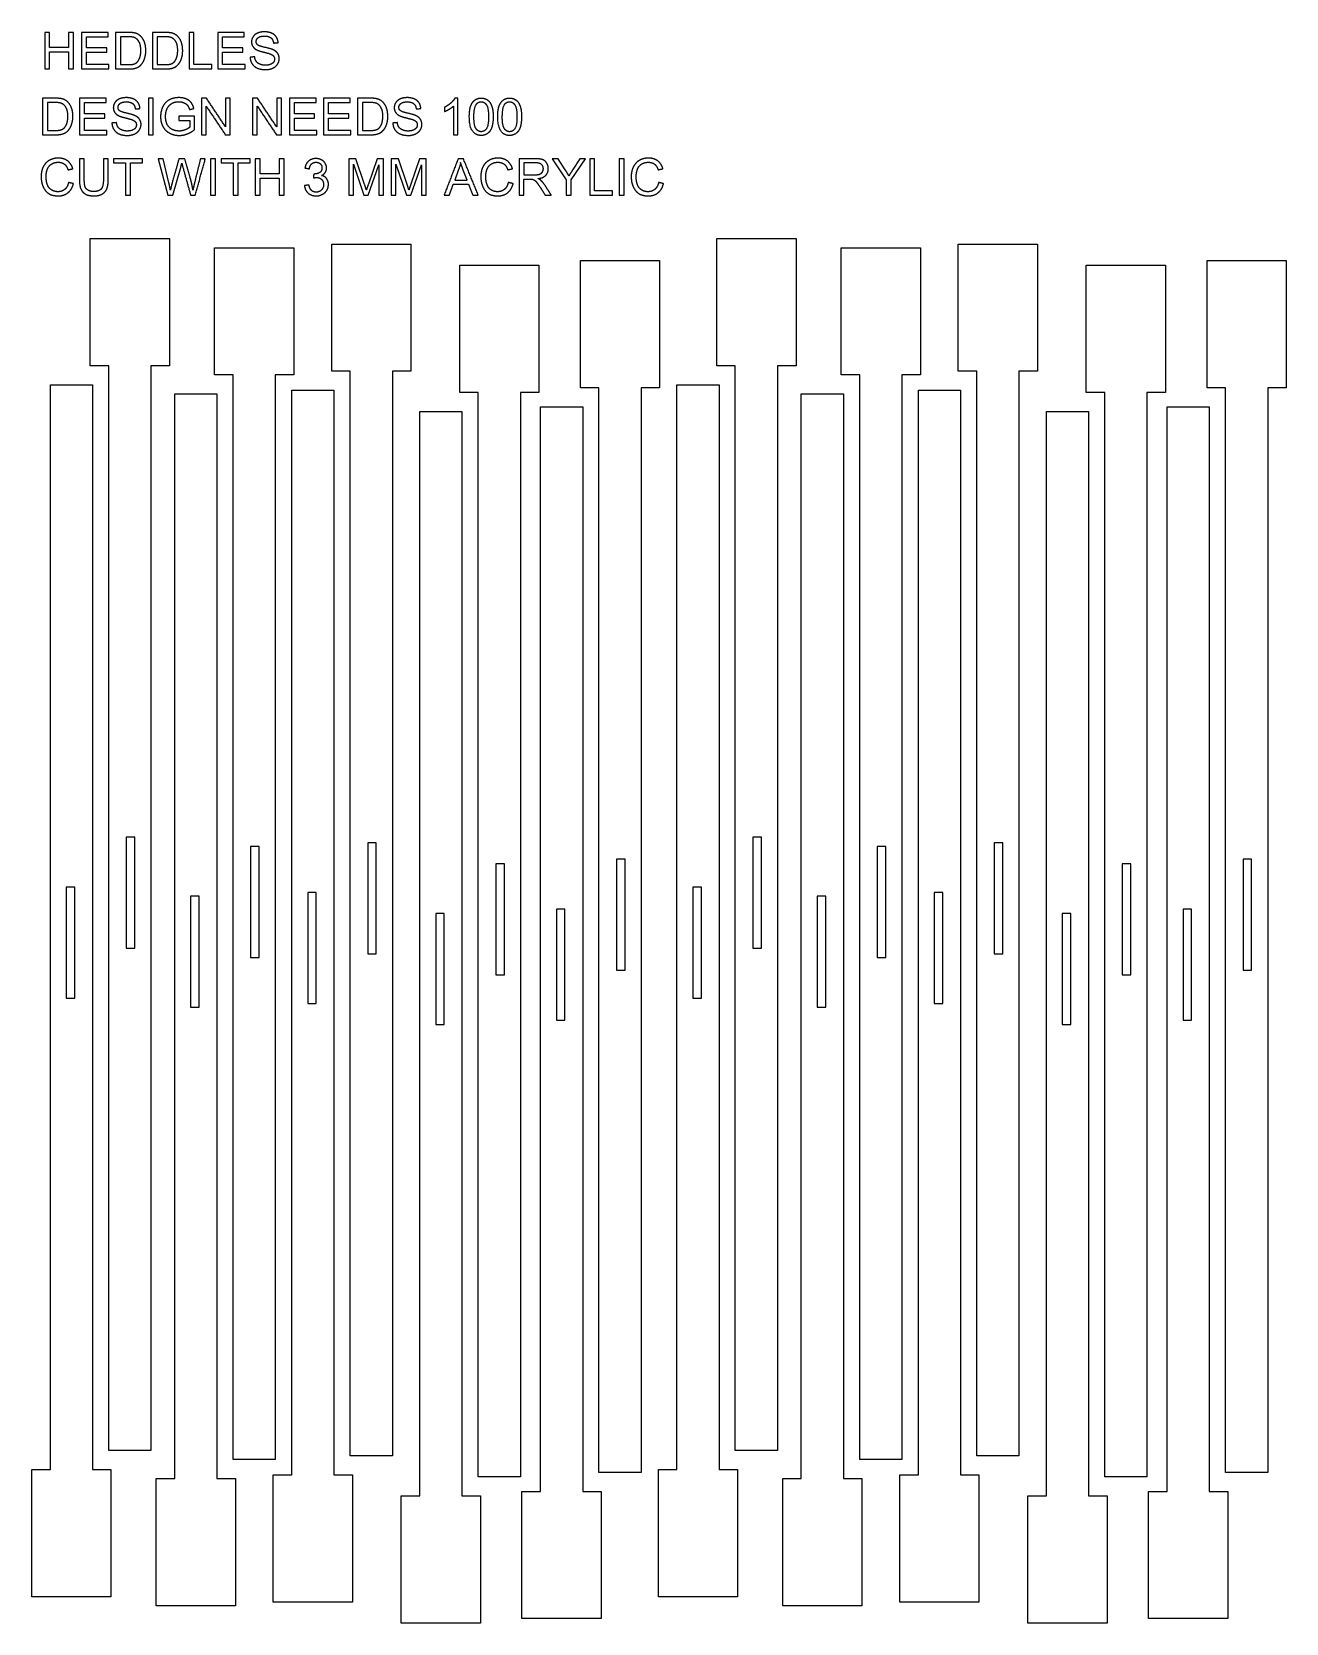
# Model space of a CAD drawing. Header units: millimetres. Extents: x -97 to 74, y -110 to 108.
import ezdxf

# ---------------------------------------------------------------- set-up
doc = ezdxf.new("R2010")
doc.units = ezdxf.units.MM
doc.layers.add('Layer 01', color=12, linetype='Continuous', true_color=0xc80000)
doc.layers.add('Layer 03', color=5, linetype='Continuous', true_color=0x0000ff)

msp = doc.modelspace()

# ---------------------------------------------------------------- linework, layer by layer
at = {"layer": 'Layer 01'}
for p, q in [((-83.86, 107.82), (-85.58, 107.82)), ((-85.58, 107.82), (-85.58, 102.83)), ((-83.87, 107.23), (-84.92, 107.23)), ((-84.92, 107.23), (-84.92, 103.42)), ((-78.82, 107.82), (-80.54, 107.82)), ((-80.54, 107.82), (-80.54, 102.83)), ((-78.83, 107.23), (-79.88, 107.23)), ((-79.88, 107.23), (-79.88, 103.42)), ((-85.58, 102.83), (-83.78, 102.83)), ((-84.92, 103.42), (-83.86, 103.42)), ((-80.54, 102.83), (-78.74, 102.83)), ((-79.88, 103.42), (-78.82, 103.42)), ((-93.83, 98.83), (-95.55, 98.83)), ((-95.55, 98.83), (-95.55, 93.83)), ((-93.84, 98.24), (-94.89, 98.24)), ((-94.89, 98.24), (-94.89, 94.42)), ((-50.78, 98.83), (-52.5, 98.83)), ((-52.5, 98.83), (-52.5, 93.83)), ((-50.79, 98.24), (-51.84, 98.24)), ((-51.84, 98.24), (-51.84, 94.42)), ((-38.8, 98.85), (-39.2, 98.85)), ((-38.8, 93.83), (-38.8, 98.85)), ((-74.81, 96.38), (-76.92, 96.38)), ((-76.92, 96.38), (-76.92, 95.79)), ((-76.92, 95.79), (-75.45, 95.79)), ((-75.45, 95.79), (-75.45, 94.86)), ((-74.81, 94.52), (-74.81, 96.38)), ((-39.41, 97.74), (-39.41, 93.83)), ((-95.55, 93.83), (-93.75, 93.83)), ((-94.89, 94.42), (-93.83, 94.42)), ((-52.5, 93.83), (-50.7, 93.83)), ((-51.84, 94.42), (-50.77, 94.42)), ((-39.41, 93.83), (-38.8, 93.83)), ((-86.59, 90.55), (-87.25, 90.55)), ((-87.25, 90.55), (-87.25, 87.67)), ((-86.59, 87.67), (-86.59, 90.55)), ((-79.06, 90.55), (-79.74, 90.55)), ((-79.74, 90.55), (-78.42, 85.56)), ((-78.3, 87.28), (-79.06, 90.55)), ((-77.74, 85.56), (-76.68, 89.37)), ((-52.72, 90.55), (-53.72, 90.55)), ((-53.72, 90.55), (-53.72, 85.56)), ((-53.08, 85.56), (-53.08, 89.81)), ((-53.08, 89.81), (-51.63, 85.56)), ((-51.54, 87.02), (-52.72, 90.55)), ((-51.04, 85.56), (-49.58, 89.74)), ((-49.84, 90.55), (-51.03, 87.08)), ((-48.95, 90.55), (-49.84, 90.55)), ((-49.58, 89.74), (-49.58, 85.56)), ((-48.95, 85.56), (-48.95, 90.55)), ((-46.91, 90.55), (-47.9, 90.55)), ((-47.9, 90.55), (-47.9, 85.56)), ((-47.26, 85.56), (-47.26, 89.81)), ((-47.26, 89.81), (-45.82, 85.56)), ((-45.72, 87.02), (-46.91, 90.55)), ((-44.02, 90.55), (-45.22, 87.08)), ((-45.22, 85.56), (-43.77, 89.74)), ((-43.13, 90.55), (-44.02, 90.55)), ((-43.77, 89.74), (-43.77, 85.56)), ((-43.13, 85.56), (-43.13, 90.55)), ((-28.2, 90.55), (-30.42, 90.55)), ((-30.42, 90.55), (-30.42, 85.56)), ((-28.18, 90), (-29.76, 90)), ((-29.76, 90), (-29.76, 88.35)), ((-25.1, 90.55), (-25.91, 90.55)), ((-25.91, 90.55), (-23.98, 87.67)), ((-24.12, 89.05), (-25.1, 90.55)), ((-23.32, 87.67), (-21.33, 90.55)), ((-22.1, 90.55), (-23.06, 89.09)), ((-21.33, 90.55), (-22.1, 90.55)), ((-38.69, 89.08), (-39.23, 87.61)), ((-39.23, 87.61), (-37.54, 87.61)), ((-37.54, 87.61), (-38.06, 88.99)), ((-29.76, 88.35), (-28.34, 88.35)), ((-29.76, 85.56), (-29.76, 87.78)), ((-29.76, 87.78), (-28.99, 87.78)), ((-23.98, 87.67), (-23.98, 85.56)), ((-23.32, 85.56), (-23.32, 87.67)), ((-78.42, 85.56), (-77.74, 85.56)), ((-53.72, 85.56), (-53.08, 85.56)), ((-51.63, 85.56), (-51.04, 85.56)), ((-49.58, 85.56), (-48.95, 85.56)), ((-47.9, 85.56), (-47.26, 85.56)), ((-45.82, 85.56), (-45.22, 85.56)), ((-43.77, 85.56), (-43.13, 85.56)), ((-30.42, 85.56), (-29.76, 85.56)), ((-23.98, 85.56), (-23.32, 85.56))]:
    msp.add_line(p, q, dxfattribs=at)
for points in [[(-94.6, 107.82), (-94.93, 107.82), (-95.26, 107.82)], [(-95.26, 107.82), (-95.26, 105.33), (-95.26, 102.83)], [(-94.6, 105.77), (-94.6, 106.8), (-94.6, 107.82)], [(-91.34, 107.82), (-91.67, 107.82), (-92, 107.82)], [(-92, 107.82), (-92, 106.8), (-92, 105.77)], [(-91.34, 102.83), (-91.34, 105.33), (-91.34, 107.82)], [(-86.61, 107.82), (-88.42, 107.82), (-90.23, 107.82)], [(-90.23, 107.82), (-90.23, 105.33), (-90.23, 102.83)], [(-89.57, 105.7), (-89.57, 106.47), (-89.57, 107.23)], [(-89.57, 107.23), (-88.09, 107.23), (-86.61, 107.23)], [(-86.61, 107.23), (-86.61, 107.53), (-86.61, 107.82)], [(-74.87, 107.82), (-75.2, 107.82), (-75.53, 107.82)], [(-75.53, 107.82), (-75.53, 105.33), (-75.53, 102.83)], [(-74.87, 103.42), (-74.87, 105.62), (-74.87, 107.82)], [(-67.99, 107.82), (-69.8, 107.82), (-71.61, 107.82)], [(-71.61, 107.82), (-71.61, 105.33), (-71.61, 102.83)], [(-70.95, 105.7), (-70.95, 106.47), (-70.95, 107.23)], [(-70.95, 107.23), (-69.47, 107.23), (-67.99, 107.23)], [(-67.99, 107.23), (-67.99, 107.53), (-67.99, 107.82)], [(-92, 105.77), (-93.3, 105.77), (-94.6, 105.77)], [(-94.6, 102.83), (-94.6, 104.01), (-94.6, 105.18)], [(-94.6, 105.18), (-93.3, 105.18), (-92, 105.18)], [(-92, 105.18), (-92, 104.01), (-92, 102.83)], [(-86.8, 105.7), (-88.18, 105.7), (-89.57, 105.7)], [(-89.57, 103.42), (-89.57, 104.27), (-89.57, 105.12)], [(-89.57, 105.12), (-88.18, 105.12), (-86.8, 105.12)], [(-86.8, 105.12), (-86.8, 105.41), (-86.8, 105.7)], [(-68.18, 105.7), (-69.56, 105.7), (-70.95, 105.7)], [(-70.95, 103.42), (-70.95, 104.27), (-70.95, 105.12)], [(-70.95, 105.12), (-69.56, 105.12), (-68.18, 105.12)], [(-68.18, 105.12), (-68.18, 105.41), (-68.18, 105.7)], [(-66.57, 104.49), (-66.88, 104.46), (-67.19, 104.43)], [(-64, 106.37), (-63.68, 106.39), (-63.36, 106.42)], [(-95.26, 102.83), (-94.93, 102.83), (-94.6, 102.83)], [(-92, 102.83), (-91.67, 102.83), (-91.34, 102.83)], [(-90.23, 102.83), (-88.36, 102.83), (-86.5, 102.83)], [(-86.5, 103.42), (-88.03, 103.42), (-89.57, 103.42)], [(-86.5, 102.83), (-86.5, 103.12), (-86.5, 103.42)], [(-75.53, 102.83), (-73.97, 102.83), (-72.41, 102.83)], [(-72.41, 103.42), (-73.64, 103.42), (-74.87, 103.42)], [(-72.41, 102.83), (-72.41, 103.12), (-72.41, 103.42)], [(-71.61, 102.83), (-69.74, 102.83), (-67.88, 102.83)], [(-67.88, 103.42), (-69.41, 103.42), (-70.95, 103.42)], [(-67.88, 102.83), (-67.88, 103.12), (-67.88, 103.42)], [(-86.89, 98.83), (-88.69, 98.83), (-90.5, 98.83)], [(-90.5, 98.83), (-90.5, 96.33), (-90.5, 93.83)], [(-89.84, 96.71), (-89.84, 97.47), (-89.84, 98.24)], [(-89.84, 98.24), (-88.36, 98.24), (-86.89, 98.24)], [(-86.89, 98.24), (-86.89, 98.53), (-86.89, 98.83)], [(-80.43, 98.83), (-80.76, 98.83), (-81.09, 98.83)], [(-81.09, 98.83), (-81.09, 96.33), (-81.09, 93.83)], [(-80.43, 93.83), (-80.43, 96.33), (-80.43, 98.83)], [(-73.16, 98.83), (-73.5, 98.83), (-73.84, 98.83)], [(-73.84, 98.83), (-73.84, 96.33), (-73.84, 93.83)], [(-70.54, 94.9), (-71.85, 96.86), (-73.16, 98.83)], [(-69.9, 98.83), (-70.22, 98.83), (-70.54, 98.83)], [(-70.54, 98.83), (-70.54, 96.86), (-70.54, 94.9)], [(-69.9, 93.83), (-69.9, 96.33), (-69.9, 98.83)], [(-66.18, 98.83), (-66.52, 98.83), (-66.86, 98.83)], [(-66.86, 98.83), (-66.86, 96.33), (-66.86, 93.83)], [(-63.56, 94.9), (-64.87, 96.86), (-66.18, 98.83)], [(-62.92, 98.83), (-63.24, 98.83), (-63.56, 98.83)], [(-63.56, 98.83), (-63.56, 96.86), (-63.56, 94.9)], [(-62.92, 93.83), (-62.92, 96.33), (-62.92, 98.83)], [(-58.18, 98.83), (-59.99, 98.83), (-61.8, 98.83)], [(-61.8, 98.83), (-61.8, 96.33), (-61.8, 93.83)], [(-61.14, 96.71), (-61.14, 97.47), (-61.14, 98.24)], [(-61.14, 98.24), (-59.66, 98.24), (-58.18, 98.24)], [(-58.18, 98.24), (-58.18, 98.53), (-58.18, 98.83)], [(-53.53, 98.83), (-55.34, 98.83), (-57.14, 98.83)], [(-57.14, 98.83), (-57.14, 96.33), (-57.14, 93.83)], [(-56.48, 96.71), (-56.48, 97.47), (-56.48, 98.24)], [(-56.48, 98.24), (-55, 98.24), (-53.53, 98.24)], [(-53.53, 98.24), (-53.53, 98.53), (-53.53, 98.83)], [(-87.07, 96.71), (-88.46, 96.71), (-89.84, 96.71)], [(-89.84, 94.42), (-89.84, 95.27), (-89.84, 96.12)], [(-89.84, 96.12), (-88.46, 96.12), (-87.07, 96.12)], [(-87.07, 96.12), (-87.07, 96.41), (-87.07, 96.71)], [(-82.89, 97.37), (-82.57, 97.39), (-82.25, 97.42)], [(-75.48, 97.27), (-75.18, 97.35), (-74.88, 97.43)], [(-73.21, 93.83), (-73.21, 95.79), (-73.21, 97.76)], [(-73.21, 97.76), (-71.89, 95.79), (-70.58, 93.83)], [(-66.22, 93.83), (-66.22, 95.79), (-66.22, 97.76)], [(-66.22, 97.76), (-64.91, 95.79), (-63.6, 93.83)], [(-58.37, 96.71), (-59.75, 96.71), (-61.14, 96.71)], [(-61.14, 94.42), (-61.14, 95.27), (-61.14, 96.12)], [(-61.14, 96.12), (-59.75, 96.12), (-58.37, 96.12)], [(-58.37, 96.12), (-58.37, 96.41), (-58.37, 96.71)], [(-53.72, 96.71), (-55.1, 96.71), (-56.48, 96.71)], [(-56.48, 94.42), (-56.48, 95.27), (-56.48, 96.12)], [(-56.48, 96.12), (-55.1, 96.12), (-53.72, 96.12)], [(-53.72, 96.12), (-53.72, 96.41), (-53.72, 96.71)], [(-44.49, 97.37), (-44.17, 97.39), (-43.86, 97.42)], [(-40.64, 97.59), (-40.64, 97.3), (-40.64, 97)], [(-90.5, 93.83), (-88.63, 93.83), (-86.77, 93.83)], [(-86.77, 94.42), (-88.3, 94.42), (-89.84, 94.42)], [(-86.77, 93.83), (-86.77, 94.12), (-86.77, 94.42)], [(-85.46, 95.49), (-85.77, 95.46), (-86.08, 95.44)], [(-81.09, 93.83), (-80.76, 93.83), (-80.43, 93.83)], [(-73.84, 93.83), (-73.52, 93.83), (-73.21, 93.83)], [(-70.58, 93.83), (-70.24, 93.83), (-69.9, 93.83)], [(-66.86, 93.83), (-66.54, 93.83), (-66.22, 93.83)], [(-63.6, 93.83), (-63.26, 93.83), (-62.92, 93.83)], [(-61.8, 93.83), (-59.93, 93.83), (-58.07, 93.83)], [(-58.07, 94.42), (-59.6, 94.42), (-61.14, 94.42)], [(-58.07, 93.83), (-58.07, 94.12), (-58.07, 94.42)], [(-57.14, 93.83), (-55.28, 93.83), (-53.41, 93.83)], [(-53.41, 94.42), (-54.95, 94.42), (-56.48, 94.42)], [(-53.41, 93.83), (-53.41, 94.12), (-53.41, 94.42)], [(-47.06, 95.49), (-47.37, 95.46), (-47.68, 95.44)], [(-89.86, 90.55), (-90.19, 90.55), (-90.52, 90.55)], [(-90.52, 90.55), (-90.52, 89.11), (-90.52, 87.67)], [(-89.86, 87.67), (-89.86, 89.11), (-89.86, 90.55)], [(-81.91, 90.55), (-83.89, 90.55), (-85.87, 90.55)], [(-85.87, 90.55), (-85.87, 90.26), (-85.87, 89.97)], [(-85.87, 89.97), (-85.04, 89.97), (-84.22, 89.97)], [(-84.22, 89.97), (-84.22, 87.76), (-84.22, 85.56)], [(-83.56, 85.56), (-83.56, 87.76), (-83.56, 89.97)], [(-83.56, 89.97), (-82.73, 89.97), (-81.91, 89.97)], [(-81.91, 89.97), (-81.91, 90.26), (-81.91, 90.55)], [(-76.92, 90.55), (-77.39, 88.87), (-77.87, 87.18)], [(-76.12, 90.55), (-76.52, 90.55), (-76.92, 90.55)], [(-76.68, 89.37), (-76.61, 89.61), (-76.53, 89.95)], [(-76.53, 89.95), (-76.51, 89.84), (-76.38, 89.37)], [(-76.38, 89.37), (-75.85, 87.46), (-75.32, 85.56)], [(-75.4, 88.03), (-75.76, 89.29), (-76.12, 90.55)], [(-73.98, 90.55), (-74.37, 88.95), (-74.77, 87.34)], [(-74.69, 85.56), (-74, 88.06), (-73.32, 90.55)], [(-73.32, 90.55), (-73.65, 90.55), (-73.98, 90.55)], [(-71.93, 90.55), (-72.26, 90.55), (-72.59, 90.55)], [(-72.59, 90.55), (-72.59, 88.06), (-72.59, 85.56)], [(-71.93, 85.56), (-71.93, 88.06), (-71.93, 90.55)], [(-67.18, 90.55), (-69.16, 90.55), (-71.14, 90.55)], [(-71.14, 90.55), (-71.14, 90.26), (-71.14, 89.97)], [(-71.14, 89.97), (-70.31, 89.97), (-69.49, 89.97)], [(-69.49, 89.97), (-69.49, 87.76), (-69.49, 85.56)], [(-68.83, 85.56), (-68.83, 87.76), (-68.83, 89.97)], [(-68.83, 89.97), (-68, 89.97), (-67.18, 89.97)], [(-67.18, 89.97), (-67.18, 90.26), (-67.18, 90.55)], [(-65.82, 90.55), (-66.15, 90.55), (-66.48, 90.55)], [(-66.48, 90.55), (-66.48, 88.06), (-66.48, 85.56)], [(-65.82, 88.5), (-65.82, 89.53), (-65.82, 90.55)], [(-62.56, 90.55), (-62.89, 90.55), (-63.22, 90.55)], [(-63.22, 90.55), (-63.22, 89.53), (-63.22, 88.5)], [(-62.56, 85.56), (-62.56, 88.06), (-62.56, 90.55)], [(-59.7, 89.28), (-59.39, 89.23), (-59.09, 89.17)], [(-38.76, 90.55), (-39.72, 88.06), (-40.68, 85.56)], [(-38.04, 90.55), (-38.4, 90.55), (-38.76, 90.55)], [(-38.42, 90.03), (-38.51, 89.55), (-38.69, 89.08)], [(-38.06, 88.99), (-38.3, 89.62), (-38.42, 90.03)], [(-36, 85.56), (-37.02, 88.06), (-38.04, 90.55)], [(-20.1, 90.55), (-20.43, 90.55), (-20.76, 90.55)], [(-20.76, 90.55), (-20.76, 88.06), (-20.76, 85.56)], [(-20.1, 86.15), (-20.1, 88.35), (-20.1, 90.55)], [(-16.08, 90.55), (-16.41, 90.55), (-16.74, 90.55)], [(-16.74, 90.55), (-16.74, 88.06), (-16.74, 85.56)], [(-16.08, 85.56), (-16.08, 88.06), (-16.08, 90.55)], [(-92.08, 89.03), (-91.76, 89.11), (-91.43, 89.18)], [(-91.35, 87.14), (-91.68, 87.23), (-92.01, 87.31)], [(-78.09, 86.26), (-78.18, 86.76), (-78.3, 87.28)], [(-77.87, 87.18), (-77.9, 87.06), (-78.09, 86.26)], [(-75.01, 86.26), (-75.13, 87.09), (-75.4, 88.03)], [(-74.77, 87.34), (-74.92, 86.73), (-75.01, 86.26)], [(-63.22, 88.5), (-64.52, 88.5), (-65.82, 88.5)], [(-65.82, 85.56), (-65.82, 86.74), (-65.82, 87.91)], [(-65.82, 87.91), (-64.52, 87.91), (-63.22, 87.91)], [(-63.22, 87.91), (-63.22, 86.74), (-63.22, 85.56)], [(-58.48, 88.46), (-58.52, 88.19), (-58.55, 87.92)], [(-51.03, 87.08), (-51.21, 86.55), (-51.3, 86.28)], [(-45.22, 87.08), (-45.4, 86.55), (-45.48, 86.28)], [(-39.97, 85.56), (-39.7, 86.31), (-39.42, 87.07)], [(-39.42, 87.07), (-38.38, 87.07), (-37.34, 87.07)], [(-37.34, 87.07), (-37.04, 86.31), (-36.75, 85.56)], [(-31.98, 89.03), (-31.66, 89.11), (-31.33, 89.18)], [(-31.24, 87.14), (-31.58, 87.23), (-31.91, 87.31)], [(-28.99, 87.78), (-28.74, 87.78), (-28.62, 87.75)], [(-23.61, 88.2), (-23.85, 88.63), (-24.12, 89.05)], [(-23.06, 89.09), (-23.39, 88.6), (-23.61, 88.2)], [(-11.42, 89.03), (-11.1, 89.11), (-10.77, 89.18)], [(-10.69, 87.14), (-11.02, 87.23), (-11.35, 87.31)], [(-84.22, 85.56), (-83.89, 85.56), (-83.56, 85.56)], [(-75.32, 85.56), (-75.01, 85.56), (-74.69, 85.56)], [(-72.59, 85.56), (-72.26, 85.56), (-71.93, 85.56)], [(-69.49, 85.56), (-69.16, 85.56), (-68.83, 85.56)], [(-66.48, 85.56), (-66.15, 85.56), (-65.82, 85.56)], [(-63.22, 85.56), (-62.89, 85.56), (-62.56, 85.56)], [(-59.15, 86.96), (-59.46, 86.92), (-59.76, 86.88)], [(-51.3, 86.28), (-51.37, 86.52), (-51.54, 87.02)], [(-45.48, 86.28), (-45.56, 86.52), (-45.72, 87.02)], [(-40.68, 85.56), (-40.32, 85.56), (-39.97, 85.56)], [(-36.75, 85.56), (-36.38, 85.56), (-36, 85.56)], [(-27.51, 86.6), (-27.18, 86.08), (-26.85, 85.56)], [(-26.02, 85.56), (-26.45, 86.24), (-26.89, 86.92)], [(-26.85, 85.56), (-26.43, 85.56), (-26.02, 85.56)], [(-20.76, 85.56), (-19.2, 85.56), (-17.64, 85.56)], [(-17.64, 86.15), (-18.87, 86.15), (-20.1, 86.15)], [(-17.64, 85.56), (-17.64, 85.85), (-17.64, 86.15)], [(-16.74, 85.56), (-16.41, 85.56), (-16.08, 85.56)]]:
    msp.add_open_spline(points, degree=2, dxfattribs=at)
for points, knots in [([(-83.86, 103.42), (-83.36, 103.42), (-83.08, 103.51), (-82.8, 103.6), (-82.63, 103.77), (-82.4, 104), (-82.27, 104.4), (-82.13, 104.8), (-82.13, 105.36), (-82.13, 106.15), (-82.39, 106.57), (-82.65, 106.99), (-83.02, 107.13), (-83.28, 107.23), (-83.87, 107.23)], [1, 1, 1, 2, 2, 3, 3, 4, 4, 5, 5, 6, 6, 7, 7, 8, 8, 8]), ([(-83.78, 102.83), (-83.33, 102.83), (-82.98, 102.91), (-82.63, 103), (-82.38, 103.16), (-82.13, 103.33), (-81.93, 103.62), (-81.72, 103.9), (-81.59, 104.34), (-81.45, 104.78), (-81.45, 105.35), (-81.45, 106.02), (-81.65, 106.54), (-81.85, 107.06), (-82.24, 107.39), (-82.54, 107.65), (-82.97, 107.75), (-83.28, 107.82), (-83.86, 107.82)], [-11, -11, -11, -10, -10, -9, -9, -8, -8, -7, -7, -6, -6, -5, -5, -4, -4, -3, -3, -2, -2, -2]), ([(-78.82, 103.42), (-78.32, 103.42), (-78.04, 103.51), (-77.76, 103.6), (-77.59, 103.77), (-77.36, 104), (-77.23, 104.4), (-77.09, 104.8), (-77.09, 105.36), (-77.09, 106.15), (-77.35, 106.57), (-77.61, 106.99), (-77.98, 107.13), (-78.24, 107.23), (-78.83, 107.23)], [1, 1, 1, 2, 2, 3, 3, 4, 4, 5, 5, 6, 6, 7, 7, 8, 8, 8]), ([(-78.74, 102.83), (-78.29, 102.83), (-77.94, 102.91), (-77.59, 103), (-77.34, 103.16), (-77.09, 103.33), (-76.89, 103.62), (-76.68, 103.9), (-76.55, 104.34), (-76.41, 104.78), (-76.41, 105.35), (-76.41, 106.02), (-76.61, 106.54), (-76.8, 107.06), (-77.2, 107.39), (-77.5, 107.65), (-77.93, 107.75), (-78.24, 107.82), (-78.82, 107.82)], [-11, -11, -11, -10, -10, -9, -9, -8, -8, -7, -7, -6, -6, -5, -5, -4, -4, -3, -3, -2, -2, -2]), ([(-67.19, 104.43), (-67.18, 103.93), (-66.92, 103.53), (-66.65, 103.14), (-66.2, 102.94), (-65.74, 102.74), (-65.06, 102.74), (-64.52, 102.74), (-64.1, 102.94), (-63.67, 103.13), (-63.44, 103.49), (-63.21, 103.84), (-63.21, 104.24), (-63.21, 104.64), (-63.42, 104.95), (-63.63, 105.26), (-64.06, 105.46), (-64.36, 105.6), (-65.17, 105.78), (-65.98, 105.96), (-66.17, 106.13), (-66.36, 106.31), (-66.36, 106.58), (-66.36, 106.89), (-66.09, 107.11), (-65.81, 107.33), (-65.21, 107.33), (-64.64, 107.33), (-64.34, 107.08), (-64.05, 106.84), (-64, 106.37)], [-50, -50, -50, -49, -49, -48, -48, -47, -47, -46, -46, -45, -45, -44, -44, -43, -43, -42, -42, -41, -41, -40, -40, -39, -39, -38, -38, -37, -37, -36, -36, -35, -35, -35]), ([(-63.36, 106.42), (-63.38, 106.86), (-63.61, 107.2), (-63.84, 107.55), (-64.26, 107.73), (-64.68, 107.91), (-65.24, 107.91), (-65.74, 107.91), (-66.16, 107.74), (-66.57, 107.57), (-66.78, 107.24), (-67, 106.91), (-67, 106.53), (-67, 106.19), (-66.82, 105.91), (-66.65, 105.63), (-66.29, 105.45), (-66.01, 105.3), (-65.33, 105.13), (-64.64, 104.97), (-64.44, 104.89), (-64.12, 104.77), (-63.99, 104.59), (-63.85, 104.42), (-63.85, 104.18), (-63.85, 103.95), (-63.99, 103.76), (-64.13, 103.56), (-64.42, 103.45), (-64.71, 103.34), (-65.09, 103.34), (-65.52, 103.34), (-65.86, 103.48), (-66.2, 103.63), (-66.36, 103.87), (-66.52, 104.11), (-66.57, 104.49)], [-34, -34, -34, -33, -33, -32, -32, -31, -31, -30, -30, -29, -29, -28, -28, -27, -27, -26, -26, -25, -25, -24, -24, -23, -23, -22, -22, -21, -21, -20, -20, -19, -19, -18, -18, -17, -17, -16, -16, -16]), ([(-93.83, 94.42), (-93.33, 94.42), (-93.05, 94.51), (-92.77, 94.6), (-92.6, 94.77), (-92.37, 95.01), (-92.24, 95.4), (-92.1, 95.8), (-92.1, 96.37), (-92.1, 97.15), (-92.36, 97.57), (-92.62, 97.99), (-92.99, 98.13), (-93.25, 98.24), (-93.84, 98.24)], [1, 1, 1, 2, 2, 3, 3, 4, 4, 5, 5, 6, 6, 7, 7, 8, 8, 8]), ([(-93.75, 93.83), (-93.3, 93.83), (-92.95, 93.91), (-92.6, 94), (-92.35, 94.17), (-92.1, 94.33), (-91.9, 94.62), (-91.69, 94.91), (-91.56, 95.35), (-91.42, 95.79), (-91.42, 96.36), (-91.42, 97.02), (-91.62, 97.54), (-91.81, 98.06), (-92.21, 98.4), (-92.51, 98.66), (-92.94, 98.75), (-93.25, 98.83), (-93.83, 98.83)], [-11, -11, -11, -10, -10, -9, -9, -8, -8, -7, -7, -6, -6, -5, -5, -4, -4, -3, -3, -2, -2, -2]), ([(-86.08, 95.44), (-86.07, 94.93), (-85.81, 94.54), (-85.55, 94.14), (-85.09, 93.94), (-84.63, 93.74), (-83.95, 93.74), (-83.42, 93.74), (-82.99, 93.94), (-82.56, 94.14), (-82.33, 94.49), (-82.1, 94.84), (-82.1, 95.24), (-82.1, 95.64), (-82.31, 95.95), (-82.52, 96.26), (-82.96, 96.46), (-83.26, 96.6), (-84.06, 96.78), (-84.87, 96.96), (-85.06, 97.14), (-85.25, 97.31), (-85.25, 97.58), (-85.25, 97.89), (-84.98, 98.11), (-84.7, 98.33), (-84.1, 98.33), (-83.53, 98.33), (-83.23, 98.09), (-82.94, 97.84), (-82.89, 97.37)], [-50, -50, -50, -49, -49, -48, -48, -47, -47, -46, -46, -45, -45, -44, -44, -43, -43, -42, -42, -41, -41, -40, -40, -39, -39, -38, -38, -37, -37, -36, -36, -35, -35, -35]), ([(-82.25, 97.42), (-82.27, 97.86), (-82.5, 98.21), (-82.73, 98.55), (-83.15, 98.73), (-83.58, 98.91), (-84.13, 98.91), (-84.64, 98.91), (-85.05, 98.74), (-85.46, 98.57), (-85.68, 98.24), (-85.89, 97.91), (-85.89, 97.53), (-85.89, 97.19), (-85.72, 96.91), (-85.54, 96.63), (-85.18, 96.45), (-84.91, 96.3), (-84.22, 96.14), (-83.53, 95.97), (-83.33, 95.89), (-83.01, 95.77), (-82.88, 95.6), (-82.74, 95.42), (-82.74, 95.19), (-82.74, 94.95), (-82.88, 94.76), (-83.02, 94.56), (-83.31, 94.45), (-83.6, 94.34), (-83.98, 94.34), (-84.41, 94.34), (-84.75, 94.49), (-85.09, 94.63), (-85.25, 94.87), (-85.41, 95.11), (-85.46, 95.49)], [-34, -34, -34, -33, -33, -32, -32, -31, -31, -30, -30, -29, -29, -28, -28, -27, -27, -26, -26, -25, -25, -24, -24, -23, -23, -22, -22, -21, -21, -20, -20, -19, -19, -18, -18, -17, -17, -16, -16, -16]), ([(-74.88, 97.43), (-75.01, 97.93), (-75.26, 98.25), (-75.51, 98.56), (-75.95, 98.74), (-76.38, 98.91), (-76.93, 98.91), (-77.67, 98.91), (-78.25, 98.6), (-78.82, 98.3), (-79.12, 97.67), (-79.43, 97.03), (-79.43, 96.3), (-79.43, 95.57), (-79.12, 94.97), (-78.82, 94.38), (-78.21, 94.06), (-77.61, 93.74), (-76.88, 93.74), (-76.33, 93.74), (-75.81, 93.94), (-75.29, 94.14), (-74.81, 94.52)], [-16, -16, -16, -15, -15, -14, -14, -13, -13, -12, -12, -11, -11, -10, -10, -9, -9, -8, -8, -7, -7, -6, -6, -5, -5, -5]), ([(-75.45, 94.86), (-75.67, 94.67), (-76.07, 94.51), (-76.48, 94.34), (-76.91, 94.34), (-77.41, 94.34), (-77.85, 94.56), (-78.29, 94.78), (-78.52, 95.23), (-78.75, 95.68), (-78.75, 96.35), (-78.75, 96.89), (-78.56, 97.35), (-78.44, 97.62), (-78.24, 97.84), (-78.04, 98.07), (-77.71, 98.21), (-77.38, 98.35), (-76.92, 98.35), (-76.55, 98.35), (-76.24, 98.21), (-75.92, 98.08), (-75.76, 97.87), (-75.59, 97.65), (-75.48, 97.27)], [-29, -29, -29, -28, -28, -27, -27, -26, -26, -25, -25, -24, -24, -23, -23, -22, -22, -21, -21, -20, -20, -19, -19, -18, -18, -17, -17, -17]), ([(-50.77, 94.42), (-50.28, 94.42), (-50, 94.51), (-49.71, 94.6), (-49.55, 94.77), (-49.31, 95.01), (-49.18, 95.4), (-49.05, 95.8), (-49.05, 96.37), (-49.05, 97.15), (-49.31, 97.57), (-49.56, 97.99), (-49.93, 98.13), (-50.2, 98.24), (-50.79, 98.24)], [1, 1, 1, 2, 2, 3, 3, 4, 4, 5, 5, 6, 6, 7, 7, 8, 8, 8]), ([(-50.7, 93.83), (-50.24, 93.83), (-49.89, 93.91), (-49.54, 94), (-49.3, 94.17), (-49.05, 94.33), (-48.84, 94.62), (-48.63, 94.91), (-48.5, 95.35), (-48.37, 95.79), (-48.37, 96.36), (-48.37, 97.02), (-48.56, 97.54), (-48.76, 98.06), (-49.16, 98.4), (-49.46, 98.66), (-49.89, 98.75), (-50.2, 98.83), (-50.78, 98.83)], [-11, -11, -11, -10, -10, -9, -9, -8, -8, -7, -7, -6, -6, -5, -5, -4, -4, -3, -3, -2, -2, -2]), ([(-47.68, 95.44), (-47.67, 94.93), (-47.41, 94.54), (-47.15, 94.14), (-46.69, 93.94), (-46.23, 93.74), (-45.55, 93.74), (-45.02, 93.74), (-44.59, 93.94), (-44.16, 94.14), (-43.93, 94.49), (-43.71, 94.84), (-43.71, 95.24), (-43.71, 95.64), (-43.91, 95.95), (-44.12, 96.26), (-44.56, 96.46), (-44.86, 96.6), (-45.66, 96.78), (-46.47, 96.96), (-46.66, 97.14), (-46.86, 97.31), (-46.86, 97.58), (-46.86, 97.89), (-46.58, 98.11), (-46.31, 98.33), (-45.71, 98.33), (-45.13, 98.33), (-44.84, 98.09), (-44.54, 97.84), (-44.49, 97.37)], [-50, -50, -50, -49, -49, -48, -48, -47, -47, -46, -46, -45, -45, -44, -44, -43, -43, -42, -42, -41, -41, -40, -40, -39, -39, -38, -38, -37, -37, -36, -36, -35, -35, -35]), ([(-43.86, 97.42), (-43.87, 97.86), (-44.1, 98.21), (-44.33, 98.55), (-44.75, 98.73), (-45.18, 98.91), (-45.73, 98.91), (-46.24, 98.91), (-46.65, 98.74), (-47.06, 98.57), (-47.28, 98.24), (-47.49, 97.91), (-47.49, 97.53), (-47.49, 97.19), (-47.32, 96.91), (-47.14, 96.63), (-46.78, 96.45), (-46.51, 96.3), (-45.82, 96.14), (-45.13, 95.97), (-44.93, 95.89), (-44.62, 95.77), (-44.48, 95.6), (-44.34, 95.42), (-44.34, 95.19), (-44.34, 94.95), (-44.48, 94.76), (-44.63, 94.56), (-44.92, 94.45), (-45.21, 94.34), (-45.58, 94.34), (-46.01, 94.34), (-46.35, 94.49), (-46.69, 94.63), (-46.85, 94.87), (-47.02, 95.11), (-47.06, 95.49)], [-34, -34, -34, -33, -33, -32, -32, -31, -31, -30, -30, -29, -29, -28, -28, -27, -27, -26, -26, -25, -25, -24, -24, -23, -23, -22, -22, -21, -21, -20, -20, -19, -19, -18, -18, -17, -17, -16, -16, -16]), ([(-39.2, 98.85), (-39.36, 98.52), (-39.74, 98.18), (-40.13, 97.83), (-40.64, 97.59)], [-9, -9, -9, -8, -8, -7, -7, -7]), ([(-37.23, 96.29), (-37.23, 94.89), (-36.74, 94.26), (-36.32, 93.74), (-35.6, 93.74), (-35.05, 93.74), (-34.69, 94.04), (-34.33, 94.33), (-34.15, 94.87), (-33.97, 95.41), (-33.97, 96.29), (-33.97, 97.04), (-34.08, 97.47), (-34.2, 97.91), (-34.39, 98.22), (-34.59, 98.52), (-34.9, 98.68), (-35.2, 98.85), (-35.6, 98.85), (-36.15, 98.85), (-36.51, 98.55), (-36.87, 98.26), (-37.05, 97.72), (-37.23, 97.18), (-37.23, 96.29)], [-12, -12, -12, -11, -11, -10, -10, -9, -9, -8, -8, -7, -7, -6, -6, -5, -5, -4, -4, -3, -3, -2, -2, -1, -1, 0, 0, 0]), ([(-36.6, 96.29), (-36.6, 95.06), (-36.31, 94.66), (-36.02, 94.25), (-35.6, 94.25), (-35.18, 94.25), (-34.89, 94.66), (-34.6, 95.07), (-34.6, 96.29), (-34.6, 97.53), (-34.89, 97.93), (-35.18, 98.34), (-35.61, 98.34), (-36.03, 98.34), (-36.28, 97.98), (-36.6, 97.52), (-36.6, 96.29)], [0, 0, 0, 1, 1, 2, 2, 3, 3, 4, 4, 5, 5, 6, 6, 7, 7, 8, 8, 8]), ([(-33.35, 96.29), (-33.35, 94.89), (-32.85, 94.26), (-32.44, 93.74), (-31.72, 93.74), (-31.17, 93.74), (-30.81, 94.04), (-30.45, 94.33), (-30.27, 94.87), (-30.09, 95.41), (-30.09, 96.29), (-30.09, 97.04), (-30.2, 97.47), (-30.31, 97.91), (-30.51, 98.22), (-30.71, 98.52), (-31.01, 98.68), (-31.32, 98.85), (-31.72, 98.85), (-32.26, 98.85), (-32.62, 98.55), (-32.98, 98.26), (-33.17, 97.72), (-33.35, 97.18), (-33.35, 96.29)], [-12, -12, -12, -11, -11, -10, -10, -9, -9, -8, -8, -7, -7, -6, -6, -5, -5, -4, -4, -3, -3, -2, -2, -1, -1, 0, 0, 0]), ([(-32.72, 96.29), (-32.72, 95.06), (-32.43, 94.66), (-32.14, 94.25), (-31.72, 94.25), (-31.3, 94.25), (-31.01, 94.66), (-30.72, 95.07), (-30.72, 96.29), (-30.72, 97.53), (-31.01, 97.93), (-31.3, 98.34), (-31.73, 98.34), (-32.15, 98.34), (-32.4, 97.98), (-32.72, 97.52), (-32.72, 96.29)], [0, 0, 0, 1, 1, 2, 2, 3, 3, 4, 4, 5, 5, 6, 6, 7, 7, 8, 8, 8]), ([(-40.64, 97), (-40.36, 97.11), (-40, 97.32), (-39.64, 97.53), (-39.41, 97.74)], [-6, -6, -6, -5, -5, -4, -4, -4]), ([(-91.43, 89.18), (-91.63, 89.88), (-92.14, 90.26), (-92.66, 90.64), (-93.41, 90.64), (-94.07, 90.64), (-94.62, 90.34), (-95.17, 90.04), (-95.47, 89.46), (-95.76, 88.87), (-95.76, 88.09), (-95.76, 87.38), (-95.5, 86.75), (-95.24, 86.13), (-94.73, 85.8), (-94.22, 85.47), (-93.42, 85.47), (-92.64, 85.47), (-92.1, 85.9), (-91.55, 86.33), (-91.35, 87.14)], [-21, -21, -21, -20, -20, -19, -19, -18, -18, -17, -17, -16, -16, -15, -15, -14, -14, -13, -13, -12, -12, -11, -11, -11]), ([(-92.01, 87.31), (-92.14, 86.68), (-92.53, 86.36), (-92.91, 86.04), (-93.47, 86.04), (-93.93, 86.04), (-94.32, 86.27), (-94.71, 86.51), (-94.9, 86.98), (-95.08, 87.46), (-95.08, 88.1), (-95.08, 88.59), (-94.93, 89.06), (-94.77, 89.52), (-94.38, 89.8), (-94, 90.07), (-93.42, 90.07), (-92.92, 90.07), (-92.59, 89.83), (-92.26, 89.58), (-92.08, 89.03)], [-32, -32, -32, -31, -31, -30, -30, -29, -29, -28, -28, -27, -27, -26, -26, -25, -25, -24, -24, -23, -23, -22, -22, -22]), ([(-57.42, 88.26), (-57.08, 88.42), (-56.91, 88.69), (-56.74, 88.95), (-56.74, 89.28), (-56.74, 89.62), (-56.92, 89.92), (-57.1, 90.22), (-57.44, 90.4), (-57.79, 90.58), (-58.2, 90.58), (-58.79, 90.58), (-59.19, 90.24), (-59.59, 89.9), (-59.7, 89.28)], [-37, -37, -37, -36, -36, -35, -35, -34, -34, -33, -33, -32, -32, -31, -31, -30, -30, -30]), ([(-59.09, 89.17), (-59.02, 89.62), (-58.78, 89.85), (-58.54, 90.07), (-58.18, 90.07), (-57.82, 90.07), (-57.59, 89.85), (-57.37, 89.63), (-57.37, 89.29), (-57.37, 88.86), (-57.68, 88.66), (-57.99, 88.46), (-58.48, 88.46)], [-29, -29, -29, -27.833333, -27.833333, -26.666667, -26.666667, -25.5, -25.5, -24.333333, -24.333333, -23.166667, -23.166667, -22, -22, -22]), ([(-31.33, 89.18), (-31.53, 89.88), (-32.04, 90.26), (-32.55, 90.64), (-33.3, 90.64), (-33.96, 90.64), (-34.51, 90.34), (-35.07, 90.04), (-35.36, 89.46), (-35.66, 88.87), (-35.66, 88.09), (-35.66, 87.38), (-35.4, 86.75), (-35.13, 86.13), (-34.63, 85.8), (-34.12, 85.47), (-33.31, 85.47), (-32.53, 85.47), (-31.99, 85.9), (-31.45, 86.33), (-31.24, 87.14)], [-21, -21, -21, -20, -20, -19, -19, -18, -18, -17, -17, -16, -16, -15, -15, -14, -14, -13, -13, -12, -12, -11, -11, -11]), ([(-31.91, 87.31), (-32.04, 86.68), (-32.43, 86.36), (-32.81, 86.04), (-33.37, 86.04), (-33.82, 86.04), (-34.22, 86.27), (-34.61, 86.51), (-34.79, 86.98), (-34.98, 87.46), (-34.98, 88.1), (-34.98, 88.59), (-34.82, 89.06), (-34.67, 89.52), (-34.28, 89.8), (-33.89, 90.07), (-33.32, 90.07), (-32.82, 90.07), (-32.49, 89.83), (-32.15, 89.58), (-31.98, 89.03)], [-32, -32, -32, -31, -31, -30, -30, -29, -29, -28, -28, -27, -27, -26, -26, -25, -25, -24, -24, -23, -23, -22, -22, -22]), ([(-28.34, 88.35), (-27.88, 88.35), (-27.63, 88.44), (-27.37, 88.54), (-27.24, 88.74), (-27.11, 88.95), (-27.11, 89.19), (-27.11, 89.55), (-27.36, 89.77), (-27.62, 90), (-28.18, 90)], [1, 1, 1, 2, 2, 3, 3, 4, 4, 5, 5, 6, 6, 6]), ([(-27.83, 87.83), (-27.11, 87.93), (-26.77, 88.3), (-26.43, 88.66), (-26.43, 89.19), (-26.43, 89.6), (-26.63, 89.94), (-26.84, 90.29), (-27.19, 90.42), (-27.54, 90.55), (-28.2, 90.55)], [-7, -7, -7, -6, -6, -5, -5, -4, -4, -3, -3, -2, -2, -2]), ([(-10.77, 89.18), (-10.97, 89.88), (-11.48, 90.26), (-11.99, 90.64), (-12.74, 90.64), (-13.41, 90.64), (-13.96, 90.34), (-14.51, 90.04), (-14.8, 89.46), (-15.1, 88.87), (-15.1, 88.09), (-15.1, 87.38), (-14.84, 86.75), (-14.57, 86.13), (-14.07, 85.8), (-13.56, 85.47), (-12.75, 85.47), (-11.97, 85.47), (-11.43, 85.9), (-10.89, 86.33), (-10.69, 87.14)], [-21, -21, -21, -20, -20, -19, -19, -18, -18, -17, -17, -16, -16, -15, -15, -14, -14, -13, -13, -12, -12, -11, -11, -11]), ([(-11.35, 87.31), (-11.48, 86.68), (-11.87, 86.36), (-12.25, 86.04), (-12.81, 86.04), (-13.27, 86.04), (-13.66, 86.27), (-14.05, 86.51), (-14.24, 86.98), (-14.42, 87.46), (-14.42, 88.1), (-14.42, 88.59), (-14.26, 89.06), (-14.11, 89.52), (-13.72, 89.8), (-13.33, 90.07), (-12.76, 90.07), (-12.26, 90.07), (-11.93, 89.83), (-11.6, 89.58), (-11.42, 89.03)], [-32, -32, -32, -31, -31, -30, -30, -29, -29, -28, -28, -27, -27, -26, -26, -25, -25, -24, -24, -23, -23, -22, -22, -22]), ([(-90.52, 87.67), (-90.52, 86.87), (-90.33, 86.42), (-90.14, 85.96), (-89.69, 85.71), (-89.25, 85.47), (-88.55, 85.47), (-87.82, 85.47), (-87.38, 85.75), (-86.93, 86.03), (-86.76, 86.47), (-86.59, 86.91), (-86.59, 87.67)], [-8, -8, -8, -7, -7, -6, -6, -5, -5, -4, -4, -3, -3, -2, -2, -2]), ([(-87.25, 87.67), (-87.25, 86.73), (-87.56, 86.4), (-87.87, 86.07), (-88.6, 86.07), (-89.03, 86.07), (-89.32, 86.24), (-89.62, 86.4), (-89.74, 86.71), (-89.86, 87.02), (-89.86, 87.67)], [-16, -16, -16, -15, -15, -14, -14, -13, -13, -12, -12, -11, -11, -11]), ([(-59.76, 86.88), (-59.7, 86.25), (-59.27, 85.86), (-58.83, 85.47), (-58.17, 85.47), (-57.44, 85.47), (-56.97, 85.92), (-56.49, 86.38), (-56.49, 87.03), (-56.49, 87.52), (-56.74, 87.84), (-56.98, 88.16), (-57.42, 88.26)], [-43, -43, -43, -42, -42, -41, -41, -40, -40, -39, -39, -38, -38, -37, -37, -37]), ([(-58.55, 87.92), (-58.29, 87.99), (-58.12, 87.99), (-57.69, 87.99), (-57.42, 87.72), (-57.14, 87.44), (-57.14, 87.02), (-57.14, 86.58), (-57.44, 86.28), (-57.74, 85.98), (-58.17, 85.98), (-58.54, 85.98), (-58.79, 86.21), (-59.04, 86.44), (-59.15, 86.96)], [-21, -21, -21, -20, -20, -19, -19, -18, -18, -17, -17, -16, -16, -15, -15, -14, -14, -14]), ([(-28.62, 87.75), (-28.47, 87.72), (-28.32, 87.62), (-28.17, 87.52), (-27.99, 87.29), (-27.8, 87.05), (-27.51, 86.6)], [-15, -15, -15, -14, -14, -13, -13, -12, -12, -12]), ([(-26.89, 86.92), (-27.14, 87.32), (-27.43, 87.58), (-27.57, 87.71), (-27.83, 87.83)], [-9, -9, -9, -8, -8, -7, -7, -7])]:
    msp.add_open_spline(points, degree=2, knots=knots, dxfattribs=at)
at = {"layer": 'Layer 03', "color": 5, "true_color": 0x0000ff}
for p, q in [((-89.04, 62.23), (-89.04, 79.63)), ((-89.04, 79.63), (-78.22, 79.63)), ((-78.22, 79.63), (-78.22, 62.23)), ((-72.04, 60.98), (-72.04, 78.38)), ((-72.04, 78.38), (-61.22, 78.38)), ((-61.22, 78.38), (-61.22, 60.98)), ((-56.04, 61.48), (-56.04, 78.88)), ((-56.04, 78.88), (-45.22, 78.88)), ((-45.22, 78.88), (-45.22, 61.48)), ((-3.39, 62.23), (-3.39, 79.63)), ((-3.39, 79.63), (7.43, 79.63)), ((7.43, 79.63), (7.43, 62.23)), ((13.61, 60.98), (13.61, 78.38)), ((13.61, 78.38), (24.43, 78.38)), ((24.43, 78.38), (24.43, 60.98)), ((29.61, 61.48), (29.61, 78.88)), ((29.61, 78.88), (40.43, 78.88)), ((40.43, 78.88), (40.43, 61.48)), ((-22.04, 59.23), (-22.04, 76.63)), ((-22.04, 76.63), (-11.22, 76.63)), ((-11.22, 76.63), (-11.22, 59.23)), ((63.61, 59.23), (63.61, 76.63)), ((63.61, 76.63), (74.43, 76.63)), ((74.43, 76.63), (74.43, 59.23)), ((-38.54, 58.6), (-38.54, 76)), ((-38.54, 76), (-27.72, 76)), ((-27.72, 76), (-27.72, 58.6)), ((47.11, 58.6), (47.11, 76)), ((47.11, 76), (57.93, 76)), ((57.93, 76), (57.93, 58.6)), ((-86.52, 62.23), (-89.04, 62.23)), ((-86.52, -86.11), (-86.52, 62.23)), ((-78.22, 62.23), (-80.75, 62.23)), ((-80.75, 62.23), (-80.75, -86.11)), ((-69.52, 60.98), (-72.04, 60.98)), ((-69.52, -87.36), (-69.52, 60.98)), ((-61.22, 60.98), (-63.75, 60.98)), ((-63.75, 60.98), (-63.75, -87.36)), ((-53.52, 61.48), (-56.04, 61.48)), ((-53.52, -86.86), (-53.52, 61.48)), ((-45.22, 61.48), (-47.75, 61.48)), ((-47.75, 61.48), (-47.75, -86.86)), ((-0.87, 62.23), (-3.39, 62.23)), ((-0.87, -86.11), (-0.87, 62.23)), ((7.43, 62.23), (4.9, 62.23)), ((4.9, 62.23), (4.9, -86.11)), ((16.13, 60.98), (13.61, 60.98)), ((16.13, -87.36), (16.13, 60.98)), ((24.43, 60.98), (21.9, 60.98)), ((21.9, 60.98), (21.9, -87.36)), ((32.13, 61.48), (29.61, 61.48)), ((32.13, -86.86), (32.13, 61.48)), ((40.43, 61.48), (37.9, 61.48)), ((37.9, 61.48), (37.9, -86.86)), ((-94.5, -88.71), (-94.5, 59.63)), ((-94.5, 59.63), (-88.73, 59.63)), ((-88.73, 59.63), (-88.73, -88.71)), ((-61.5, -89.46), (-61.5, 58.88)), ((-61.5, 58.88), (-55.73, 58.88)), ((-55.73, 58.88), (-55.73, -89.46)), ((-19.52, 59.23), (-22.04, 59.23)), ((-19.52, -89.11), (-19.52, 59.23)), ((-11.22, 59.23), (-13.75, 59.23)), ((-13.75, 59.23), (-13.75, -89.11)), ((-8.85, -88.71), (-8.85, 59.63)), ((-8.85, 59.63), (-3.08, 59.63)), ((-3.08, 59.63), (-3.08, -88.71)), ((24.15, -89.46), (24.15, 58.88)), ((24.15, 58.88), (29.92, 58.88)), ((29.92, 58.88), (29.92, -89.46)), ((66.13, 59.23), (63.61, 59.23)), ((66.13, -89.11), (66.13, 59.23)), ((74.43, 59.23), (71.9, 59.23)), ((71.9, 59.23), (71.9, -89.11)), ((-77.5, -89.96), (-77.5, 58.38)), ((-77.5, 58.38), (-71.73, 58.38)), ((-71.73, 58.38), (-71.73, -89.96)), ((-36.02, 58.6), (-38.54, 58.6)), ((-36.02, -89.73), (-36.02, 58.6)), ((-27.72, 58.6), (-30.25, 58.6)), ((-30.25, 58.6), (-30.25, -89.73)), ((-27.5, -91.71), (-27.5, 56.63)), ((-27.5, 56.63), (-21.73, 56.63)), ((-21.73, 56.63), (-21.73, -91.71)), ((8.15, -89.96), (8.15, 58.38)), ((8.15, 58.38), (13.92, 58.38)), ((13.92, 58.38), (13.92, -89.96)), ((49.63, 58.6), (47.11, 58.6)), ((49.63, -89.73), (49.63, 58.6)), ((57.93, 58.6), (55.4, 58.6)), ((55.4, 58.6), (55.4, -89.73)), ((58.15, -91.71), (58.15, 56.63)), ((58.15, 56.63), (63.92, 56.63)), ((63.92, 56.63), (63.92, -91.71)), ((-44, -92.33), (-44, 56)), ((-44, 56), (-38.23, 56)), ((-38.23, 56), (-38.23, -92.33)), ((41.65, -92.33), (41.65, 56)), ((41.65, 56), (47.42, 56)), ((47.42, 56), (47.42, -92.33)), ((-82.94, -2.24), (-84.12, -2.24)), ((-84.12, -2.24), (-84.12, -17.42)), ((-82.94, -17.42), (-82.94, -2.24)), ((-65.94, -3.49), (-67.12, -3.49)), ((-67.12, -3.49), (-67.12, -18.67)), ((-65.94, -18.67), (-65.94, -3.49)), ((-49.94, -2.99), (-51.12, -2.99)), ((-51.12, -2.99), (-51.12, -18.17)), ((-49.94, -18.17), (-49.94, -2.99)), ((2.71, -2.24), (1.53, -2.24)), ((1.53, -2.24), (1.53, -17.42)), ((2.71, -17.42), (2.71, -2.24)), ((19.71, -3.49), (18.53, -3.49)), ((18.53, -3.49), (18.53, -18.67)), ((19.71, -18.67), (19.71, -3.49)), ((35.71, -2.99), (34.53, -2.99)), ((34.53, -2.99), (34.53, -18.17)), ((35.71, -18.17), (35.71, -2.99)), ((-32.44, -5.87), (-33.62, -5.87)), ((-33.62, -5.87), (-33.62, -21.04)), ((-32.44, -21.04), (-32.44, -5.87)), ((-15.94, -5.24), (-17.12, -5.24)), ((-17.12, -5.24), (-17.12, -20.42)), ((-15.94, -20.42), (-15.94, -5.24)), ((53.21, -5.87), (52.03, -5.87)), ((52.03, -5.87), (52.03, -21.04)), ((53.21, -21.04), (53.21, -5.87)), ((69.71, -5.24), (68.53, -5.24)), ((68.53, -5.24), (68.53, -20.42)), ((69.71, -20.42), (69.71, -5.24)), ((-91.15, -9.06), (-92.32, -9.06)), ((-92.32, -9.06), (-92.32, -24.24)), ((-91.15, -24.24), (-91.15, -9.06)), ((-74.15, -10.31), (-75.32, -10.31)), ((-75.32, -10.31), (-75.32, -25.49)), ((-74.15, -25.49), (-74.15, -10.31)), ((-58.15, -9.81), (-59.32, -9.81)), ((-59.32, -9.81), (-59.32, -24.99)), ((-58.15, -24.99), (-58.15, -9.81)), ((-5.5, -9.06), (-6.67, -9.06)), ((-6.67, -9.06), (-6.67, -24.24)), ((-5.5, -24.24), (-5.5, -9.06)), ((11.5, -10.31), (10.33, -10.31)), ((10.33, -10.31), (10.33, -25.49)), ((11.5, -25.49), (11.5, -10.31)), ((27.5, -9.81), (26.33, -9.81)), ((26.33, -9.81), (26.33, -24.99)), ((27.5, -24.99), (27.5, -9.81)), ((-40.65, -12.68), (-41.82, -12.68)), ((-41.82, -12.68), (-41.82, -27.86)), ((-40.65, -27.86), (-40.65, -12.68)), ((-24.15, -12.06), (-25.32, -12.06)), ((-25.32, -12.06), (-25.32, -27.24)), ((-24.15, -27.24), (-24.15, -12.06)), ((45, -12.68), (43.83, -12.68)), ((43.83, -12.68), (43.83, -27.86)), ((45, -27.86), (45, -12.68)), ((61.5, -12.06), (60.33, -12.06)), ((60.33, -12.06), (60.33, -27.24)), ((61.5, -27.24), (61.5, -12.06)), ((-84.12, -17.42), (-82.94, -17.42)), ((-67.12, -18.67), (-65.94, -18.67)), ((-51.12, -18.17), (-49.94, -18.17)), ((1.53, -17.42), (2.71, -17.42)), ((18.53, -18.67), (19.71, -18.67)), ((34.53, -18.17), (35.71, -18.17)), ((-33.62, -21.04), (-32.44, -21.04)), ((-17.12, -20.42), (-15.94, -20.42)), ((52.03, -21.04), (53.21, -21.04)), ((68.53, -20.42), (69.71, -20.42)), ((-92.32, -24.24), (-91.15, -24.24)), ((-75.32, -25.49), (-74.15, -25.49)), ((-59.32, -24.99), (-58.15, -24.99)), ((-6.67, -24.24), (-5.5, -24.24)), ((10.33, -25.49), (11.5, -25.49)), ((26.33, -24.99), (27.5, -24.99)), ((-41.82, -27.86), (-40.65, -27.86)), ((-25.32, -27.24), (-24.15, -27.24)), ((43.83, -27.86), (45, -27.86)), ((60.33, -27.24), (61.5, -27.24)), ((-80.75, -86.11), (-86.52, -86.11)), ((-47.75, -86.86), (-53.52, -86.86)), ((4.9, -86.11), (-0.87, -86.11)), ((37.9, -86.86), (32.13, -86.86)), ((-97.03, -88.71), (-94.5, -88.71)), ((-97.03, -106.11), (-97.03, -88.71)), ((-88.73, -88.71), (-86.21, -88.71)), ((-86.21, -88.71), (-86.21, -106.11)), ((-63.75, -87.36), (-69.52, -87.36)), ((-13.75, -89.11), (-19.52, -89.11)), ((-11.38, -88.71), (-8.85, -88.71)), ((-11.38, -106.11), (-11.38, -88.71)), ((-3.08, -88.71), (-0.56, -88.71)), ((-0.56, -88.71), (-0.56, -106.11)), ((21.9, -87.36), (16.13, -87.36)), ((71.9, -89.11), (66.13, -89.11)), ((-80.03, -89.96), (-77.5, -89.96)), ((-80.03, -107.36), (-80.03, -89.96)), ((-71.73, -89.96), (-69.21, -89.96)), ((-69.21, -89.96), (-69.21, -107.36)), ((-64.03, -89.46), (-61.5, -89.46)), ((-64.03, -106.86), (-64.03, -89.46)), ((-55.73, -89.46), (-53.21, -89.46)), ((-53.21, -89.46), (-53.21, -106.86)), ((-30.25, -89.73), (-36.02, -89.73)), ((5.62, -89.96), (8.15, -89.96)), ((5.62, -107.36), (5.62, -89.96)), ((13.92, -89.96), (16.44, -89.96)), ((16.44, -89.96), (16.44, -107.36)), ((21.62, -89.46), (24.15, -89.46)), ((21.62, -106.86), (21.62, -89.46)), ((29.92, -89.46), (32.44, -89.46)), ((32.44, -89.46), (32.44, -106.86)), ((55.4, -89.73), (49.63, -89.73)), ((-46.53, -92.33), (-44, -92.33)), ((-46.53, -109.73), (-46.53, -92.33)), ((-38.23, -92.33), (-35.71, -92.33)), ((-35.71, -92.33), (-35.71, -109.73)), ((-30.03, -91.71), (-27.5, -91.71)), ((-30.03, -109.11), (-30.03, -91.71)), ((-21.73, -91.71), (-19.21, -91.71)), ((-19.21, -91.71), (-19.21, -109.11)), ((39.12, -92.33), (41.65, -92.33)), ((39.12, -109.73), (39.12, -92.33)), ((47.42, -92.33), (49.94, -92.33)), ((49.94, -92.33), (49.94, -109.73)), ((55.62, -91.71), (58.15, -91.71)), ((55.62, -109.11), (55.62, -91.71)), ((63.92, -91.71), (66.44, -91.71)), ((66.44, -91.71), (66.44, -109.11)), ((-86.21, -106.11), (-97.03, -106.11)), ((-0.56, -106.11), (-11.38, -106.11)), ((-69.21, -107.36), (-80.03, -107.36)), ((-53.21, -106.86), (-64.03, -106.86)), ((16.44, -107.36), (5.62, -107.36)), ((32.44, -106.86), (21.62, -106.86)), ((-35.71, -109.73), (-46.53, -109.73)), ((-19.21, -109.11), (-30.03, -109.11)), ((49.94, -109.73), (39.12, -109.73)), ((66.44, -109.11), (55.62, -109.11))]:
    msp.add_line(p, q, dxfattribs=at)

doc.saveas('drawing.dxf')
